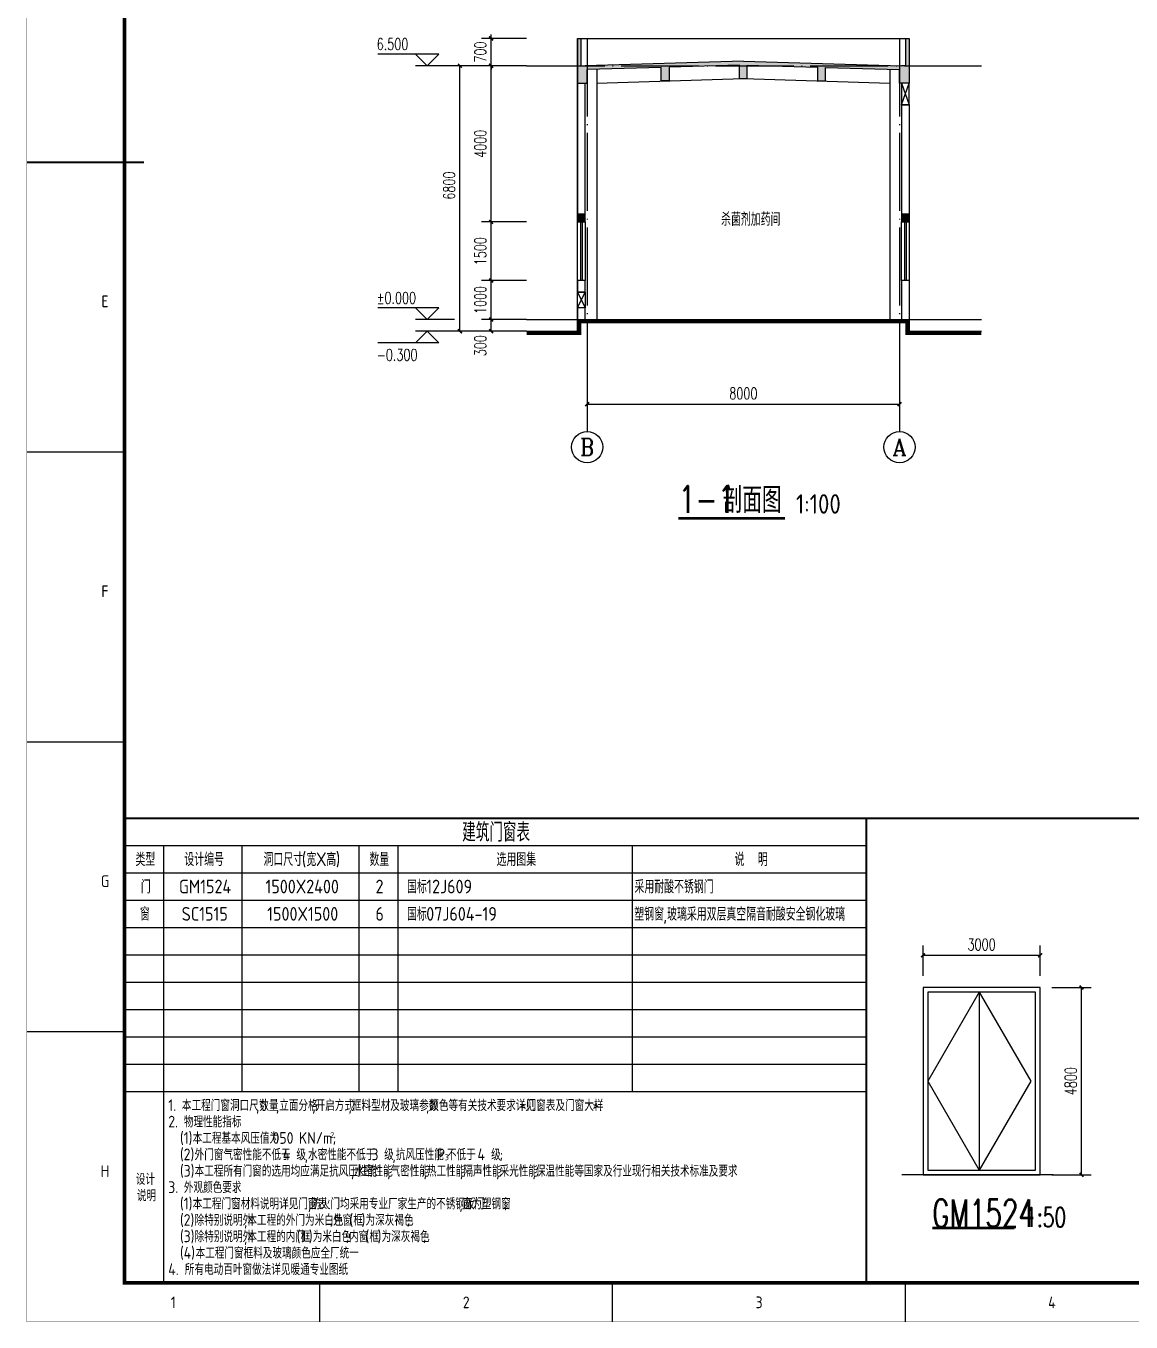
# Model space of a CAD drawing. Extents: x 36816 to 262577, y 14502 to 89811.
# Drawn here: x 157527 to 185829, y 21207 to 54405 of the extents above; entities that cross this region are included whole.
import ezdxf
from ezdxf.enums import TextEntityAlignment as Align

# ---------------------------------------------------------------- set-up
doc = ezdxf.new("R2010")
doc.units = 0
doc.header["$LTSCALE"] = 1000
doc.header["$MEASUREMENT"] = 0
doc.linetypes.add('DOTE', pattern=[2.42, 2, -0.2, 0.02, -0.2])
doc.layers.get('0').update_dxf_attribs({"color": 8})
doc.layers.get('Defpoints').update_dxf_attribs({"color": 8})
for name, color, linetype in [('AXIS', 8, 'Continuous'), ('AXIS_TEXT', 8, 'Continuous'), ('COLUMN', 8, 'Continuous'), ('DIM_ELEV', 8, 'Continuous'), ('DIM_SYMB', 8, 'Continuous'), ('DOTE', 8, 'DOTE'), ('PUB_DIM', 8, 'Continuous'), ('PUB_HATCH', 8, 'Continuous'), ('PUB_TAB', 8, 'Continuous'), ('PUB_TEXT', 8, 'Continuous'), ('WALL', 8, 'Continuous'), ('WINDOW', 8, 'Continuous'), ('门窗', 8, 'Continuous')]:
    doc.layers.add(name, color=color, linetype=linetype)
doc.styles.add('_HZTXT', font='standard.shx', dxfattribs={"width": 0.8, "bigfont": 'haiwenhz.shx'})
doc.styles.add('_TCH_AXIS', font='COMPLEX.shx', dxfattribs={"bigfont": 'gbcbig.shx'})
doc.styles.add('_TCH_DIM', font='simplex.shx', dxfattribs={"bigfont": 'gbcbig.shx'})
doc.styles.add('_TCH_DIM_T3', font='simplex.shx', dxfattribs={"width": 0.705882, "bigfont": 'gbcbig.shx'})
doc.styles.add('COMPLEX', font='COMPLEX')
doc.styles.add('HZ', font='geditxt.shx', dxfattribs={"width": 0.7, "bigfont": 'hzfs_1.shx'})
doc.styles.get("Standard").update_dxf_attribs({"font": 'gbenor.shx', "bigfont": 'gbcbig.shx'})
doc.styles.add('TK', font='GEDITXT.SHX', dxfattribs={"width": 0.85, "height": 3.5, "bigfont": 'DXT.SHX'})
doc.dimstyles.new('_TCH_ARCH&&100', dxfattribs={"dimtxt": 297.5, "dimasz": 100, "dimexe": 250, "dimexo": 300, "dimgap": 126.25, "dimtad": 1, "dimdec": 0, "dimzin": 0, "dimdsep": 46, "dimtxsty": '_TCH_DIM_T3', "dimblk": 'ARCHTICK', "dimcen": 0.09, "dimclrt": 7, "dimazin": 2, "dimtfac": 1, "dimtdec": 0, "dimtix": 1, "dimtmove": 2, "dimatfit": 3, "dimldrblk": 'ARCHTICK', "dimfxl": 0, "dimtolj": 1, "dimtzin": 0, "dimarcsym": 0})

# ---------------------------------------------------------------- blocks, each defined once
blk = doc.blocks.new('GEDI_WK_A11')
at = {"color": 3}
for p, q in [((25, 297), (0, 297)), ((25, 222.75), (0, 222.75)), ((25, 148.5), (0, 148.5)), ((25, 74.25), (0, 74.25)), ((75, 0), (75, 10)), ((150, 0), (150, 10)), ((225, 0), (225, 10))]:
    blk.add_line(p, q, dxfattribs=at)
for points, const_width in [([(0, 0), (1050, 0), (1050, 594), (0, 594)], 0.1), ([(25, 10), (1040, 10), (1040, 584), (25, 584)], 1)]:
    blk.add_lwpolyline(points, close=True, dxfattribs=dict(at, const_width=const_width))
at = {"color": 3, "const_width": 0.5}
blk.add_lwpolyline([(30, 297), (0, 297)], dxfattribs=at)
at = {"color": 3}
for s, p in [('E', (20, 259.88)), ('F', (20, 185.62)), ('G', (20, 111.38)), ('H', (20, 37.12))]:
    blk.add_text(s, height=3, dxfattribs=at).set_placement(p, align=Align.CENTER)
for s, p in [('1', (37.5, 5)), ('2', (112.5, 5)), ('3', (187.5, 5)), ('4', (262.5, 5))]:
    blk.add_text(s, height=3, dxfattribs=at).set_placement(p, align=Align.MIDDLE)
blk = doc.blocks.new('A$C7DF8697A')
blk.add_blockref('GEDI_WK_A11', (0, 0))
at = {"style": 'TK', "width": 0.85}
for tag, height, p in [('PROJECTNAME', 4.75, (985, 44)), ('PHASE', 4, (1027, 44)), ('DRAWINGNAME', 4.75, (995, 31))]:
    blk.add_attdef(tag, text='', height=height, dxfattribs=at).set_placement(p, align=Align.MIDDLE_CENTER)
for tag, p, height in [('APPROVE', (872, 32.75), 3.5), ('DESIGN', (917, 32.75), 3.5), ('REVIEW1', (872, 25.75), 3.5), ('DRAW', (917, 25.75), 3.5), ('REVIEW2', (872, 18.75), 3.5), ('PROPORTION', (917, 18.75), 3.5), ('DRAWINGNUMBER', (967, 18.5), 4), ('CHECK', (872, 11.75), 3.5), ('DATE', (917, 11.75), 3.5), ('VERSION', (1033, 11.75), 3.5)]:
    blk.add_attdef(tag, p, '', height=height, dxfattribs=at)
blk = doc.blocks.new('_ArchTick')
at = {"color": 0, "linetype": 'ByBlock', "const_width": 0.4}
blk.add_lwpolyline([(-0.5, -0.5), (0.5, 0.5)], dxfattribs=at)
blk = doc.blocks.new('*D54')
at = {"layer": 'AXIS', "color": 0, "lineweight": -2, "transparency": 16777216}
for p, q in [((171900, 45720), (171900, 44467)), ((179900, 45720), (179900, 44467)), ((171900, 44717), (179900, 44717))]:
    blk.add_line(p, q, dxfattribs=at)
at = {"layer": 'Defpoints', "color": 0, "transparency": 16777216}
for p in [(171900, 46020), (179900, 46020), (179900, 44717)]:
    blk.add_point(p, dxfattribs=at)
at = {"layer": 'AXIS', "color": 0, "lineweight": -2, "transparency": 16777216, "xscale": 100, "yscale": 100, "zscale": 100, "rotation": 180}
blk.add_blockref('_ArchTick', (171900, 44717), dxfattribs=at)
at = {"layer": 'AXIS', "color": 0, "lineweight": -2, "transparency": 16777216, "xscale": 100, "yscale": 100, "zscale": 100}
blk.add_blockref('_ArchTick', (179900, 44717), dxfattribs=at)
at = {"layer": 'AXIS', "color": 7, "transparency": 16777216, "insert": (175900, 44992), "char_height": 297.5, "attachment_point": 5, "style": '_TCH_DIM_T3'}
blk.add_mtext('\\A1;8000', dxfattribs=at)
blk = doc.blocks.new('*D55')
at = {"layer": 'Defpoints', "color": 0, "transparency": 16777216}
for p in [(168641, 53385), (170350, 53385), (170350, 46585)]:
    blk.add_point(p, dxfattribs=at)
at = {"layer": 'PUB_DIM', "color": 0, "lineweight": -2, "transparency": 16777216}
for p, q in [((170050, 53385), (168391, 53385)), ((168641, 46585), (168641, 53385)), ((170050, 46585), (168391, 46585))]:
    blk.add_line(p, q, dxfattribs=at)
at = {"layer": 'PUB_DIM', "color": 0, "lineweight": -2, "transparency": 16777216, "xscale": 100, "yscale": 100, "zscale": 100}
for p, rotation in [((168641, 53385), 90), ((168641, 46585), 270)]:
    blk.add_blockref('_ArchTick', p, dxfattribs=dict(at, rotation=rotation))
at = {"layer": 'PUB_DIM', "color": 7, "transparency": 16777216, "insert": (168366, 50314), "char_height": 297.5, "attachment_point": 5, "rotation": 90, "style": '_TCH_DIM_T3'}
blk.add_mtext('\\A1;6800', dxfattribs=at)
blk = doc.blocks.new('*D56')
at = {"layer": 'Defpoints', "color": 0, "transparency": 16777216}
for p in [(169441, 54085), (170650, 54085), (170650, 53385)]:
    blk.add_point(p, dxfattribs=at)
at = {"layer": 'PUB_DIM', "color": 0, "lineweight": -2, "transparency": 16777216}
for p, q in [((169441, 54085), (169441, 54185)), ((170350, 54085), (169191, 54085)), ((169441, 53385), (169441, 54085)), ((170350, 53385), (169191, 53385)), ((169441, 53385), (169441, 53285))]:
    blk.add_line(p, q, dxfattribs=at)
at = {"layer": 'PUB_DIM', "color": 0, "lineweight": -2, "transparency": 16777216, "xscale": 100, "yscale": 100, "zscale": 100}
for p, rotation in [((169441, 54085), 270), ((169441, 53385), 90)]:
    blk.add_blockref('_ArchTick', p, dxfattribs=dict(at, rotation=rotation))
at = {"layer": 'PUB_DIM', "color": 7, "transparency": 16777216, "insert": (169166, 53735), "char_height": 297.5, "attachment_point": 5, "rotation": 90, "style": '_TCH_DIM_T3'}
blk.add_mtext('\\A1;700', dxfattribs=at)
blk = doc.blocks.new('*D57')
at = {"layer": 'Defpoints', "color": 0, "transparency": 16777216}
for p in [(169441, 53385), (170650, 53385), (170650, 49385)]:
    blk.add_point(p, dxfattribs=at)
at = {"layer": 'PUB_DIM', "color": 0, "lineweight": -2, "transparency": 16777216}
for p, q in [((170350, 53385), (169191, 53385)), ((169441, 49385), (169441, 53385)), ((170350, 49385), (169191, 49385))]:
    blk.add_line(p, q, dxfattribs=at)
at = {"layer": 'PUB_DIM', "color": 0, "lineweight": -2, "transparency": 16777216, "xscale": 100, "yscale": 100, "zscale": 100}
for p, rotation in [((169441, 53385), 90), ((169441, 49385), 270)]:
    blk.add_blockref('_ArchTick', p, dxfattribs=dict(at, rotation=rotation))
at = {"layer": 'PUB_DIM', "color": 7, "transparency": 16777216, "insert": (169166, 51385), "char_height": 297.5, "attachment_point": 5, "rotation": 90, "style": '_TCH_DIM_T3'}
blk.add_mtext('\\A1;4000', dxfattribs=at)
blk = doc.blocks.new('*D58')
at = {"layer": 'Defpoints', "color": 0, "transparency": 16777216}
for p in [(169441, 49385), (170650, 49385), (170650, 47885)]:
    blk.add_point(p, dxfattribs=at)
at = {"layer": 'PUB_DIM', "color": 0, "lineweight": -2, "transparency": 16777216}
for p, q in [((170350, 49385), (169191, 49385)), ((169441, 47885), (169441, 49385)), ((170350, 47885), (169191, 47885))]:
    blk.add_line(p, q, dxfattribs=at)
at = {"layer": 'PUB_DIM', "color": 0, "lineweight": -2, "transparency": 16777216, "xscale": 100, "yscale": 100, "zscale": 100}
for p, rotation in [((169441, 49385), 90), ((169441, 47885), 270)]:
    blk.add_blockref('_ArchTick', p, dxfattribs=dict(at, rotation=rotation))
at = {"layer": 'PUB_DIM', "color": 7, "transparency": 16777216, "insert": (169166, 48635), "char_height": 297.5, "attachment_point": 5, "rotation": 90, "style": '_TCH_DIM_T3'}
blk.add_mtext('\\A1;1500', dxfattribs=at)
blk = doc.blocks.new('*D59')
at = {"layer": 'Defpoints', "color": 0, "transparency": 16777216}
for p in [(169441, 47885), (170650, 47885), (170650, 46885)]:
    blk.add_point(p, dxfattribs=at)
at = {"layer": 'PUB_DIM', "color": 0, "lineweight": -2, "transparency": 16777216}
for p, q in [((170350, 47885), (169191, 47885)), ((169441, 46885), (169441, 47885)), ((170350, 46885), (169191, 46885))]:
    blk.add_line(p, q, dxfattribs=at)
at = {"layer": 'PUB_DIM', "color": 0, "lineweight": -2, "transparency": 16777216, "xscale": 100, "yscale": 100, "zscale": 100}
for p, rotation in [((169441, 47885), 90), ((169441, 46885), 270)]:
    blk.add_blockref('_ArchTick', p, dxfattribs=dict(at, rotation=rotation))
at = {"layer": 'PUB_DIM', "color": 7, "transparency": 16777216, "insert": (169166, 47385), "char_height": 297.5, "attachment_point": 5, "rotation": 90, "style": '_TCH_DIM_T3'}
blk.add_mtext('\\A1;1000', dxfattribs=at)
blk = doc.blocks.new('*D60')
at = {"layer": 'Defpoints', "color": 0, "transparency": 16777216}
for p in [(169441, 46885), (170650, 46885), (170650, 46585)]:
    blk.add_point(p, dxfattribs=at)
at = {"layer": 'PUB_DIM', "color": 0, "lineweight": -2, "transparency": 16777216}
for p, q in [((170350, 46885), (169191, 46885)), ((169441, 46585), (169441, 46885)), ((170350, 46585), (169191, 46585))]:
    blk.add_line(p, q, dxfattribs=at)
at = {"layer": 'PUB_DIM', "color": 0, "lineweight": -2, "transparency": 16777216, "xscale": 100, "yscale": 100, "zscale": 100}
for p, rotation in [((169441, 46885), 90), ((169441, 46585), 270)]:
    blk.add_blockref('_ArchTick', p, dxfattribs=dict(at, rotation=rotation))
at = {"layer": 'PUB_DIM', "color": 7, "transparency": 16777216, "insert": (169166, 46215), "char_height": 297.5, "attachment_point": 5, "rotation": 90, "style": '_TCH_DIM_T3'}
blk.add_mtext('\\A1;300', dxfattribs=at)
blk = doc.blocks.new('*D174')
at = {"layer": 'Defpoints', "color": 0, "transparency": 16777216}
for p in [(183501, 29777), (184560, 29777), (183501, 24977)]:
    blk.add_point(p, dxfattribs=at)
at = {"layer": 'PUB_DIM', "color": 0, "lineweight": -2, "transparency": 16777216}
for p, q in [((183801, 29777), (184810, 29777)), ((184560, 24977), (184560, 29777)), ((183801, 24977), (184810, 24977))]:
    blk.add_line(p, q, dxfattribs=at)
at = {"layer": 'PUB_DIM', "color": 0, "lineweight": -2, "transparency": 16777216, "xscale": 100, "yscale": 100, "zscale": 100}
for p, rotation in [((184560, 29777), 90), ((184560, 24977), 270)]:
    blk.add_blockref('_ArchTick', p, dxfattribs=dict(at, rotation=rotation))
at = {"layer": 'PUB_DIM', "color": 7, "transparency": 16777216, "insert": (184285, 27377), "char_height": 297.5, "attachment_point": 5, "rotation": 90, "style": '_TCH_DIM_T3'}
blk.add_mtext('\\A1;4800', dxfattribs=at)
blk = doc.blocks.new('*D175')
at = {"layer": 'Defpoints', "color": 0, "transparency": 16777216}
for p in [(183501, 30601), (180501, 29777), (183501, 29777)]:
    blk.add_point(p, dxfattribs=at)
at = {"layer": 'PUB_DIM', "color": 0, "lineweight": -2, "transparency": 16777216}
for p, q in [((180501, 30077), (180501, 30851)), ((180501, 30601), (183501, 30601)), ((183501, 30077), (183501, 30851))]:
    blk.add_line(p, q, dxfattribs=at)
at = {"layer": 'PUB_DIM', "color": 0, "lineweight": -2, "transparency": 16777216, "xscale": 100, "yscale": 100, "zscale": 100, "rotation": 180}
blk.add_blockref('_ArchTick', (180501, 30601), dxfattribs=at)
at = {"layer": 'PUB_DIM', "color": 0, "lineweight": -2, "transparency": 16777216, "xscale": 100, "yscale": 100, "zscale": 100}
blk.add_blockref('_ArchTick', (183501, 30601), dxfattribs=at)
at = {"layer": 'PUB_DIM', "color": 7, "transparency": 16777216, "insert": (182001, 30876), "char_height": 297.5, "attachment_point": 5, "style": '_TCH_DIM_T3'}
blk.add_mtext('\\A1;3000', dxfattribs=at)
blk = doc.blocks.new('_AXISO')
blk.add_circle((0, 0), 0.5)
at = {"layer": 'AXIS_TEXT', "style": 'COMPLEX', "width": 1.041667}
blk.add_attdef('A', text='', height=0.56, dxfattribs=at).set_placement((-0.25, -0.28), (0.25, -0.28), align=Align.FIT)
blk = doc.blocks.new('_FZH')
blk.add_lwpolyline([(-0.5, -0.5), (0.5, -0.5), (0.5, 0.5), (-0.5, 0.5)], close=True)
at = {"layer": 'PUB_HATCH'}
blk.add_solid([(-0.5, -0.5), (0.5, -0.5), (-0.5, 0.5), (0.5, 0.5)], dxfattribs=at)

msp = doc.modelspace()

# ---------------------------------------------------------------- hatches: boundary and pattern name
h = msp.add_hatch(color=8)
h.paths.add_polyline_path([(171649.9, 53385.1), (171749.9, 53385.1), (171749.9, 54085.1), (171649.9, 54085.1)])
h.paths.add_polyline_path([(171649.9, 52935.1), (171899.9, 52935.1), (171899.9, 53385.1), (171649.9, 53385.1)])
h.paths.add_polyline_path([(173798.1, 53342.4), (173798.1, 52998.3), (173998.1, 52998.3), (173998.1, 53348.3), (175247.9, 53385.1), (171899.9, 53385.1), (171899.9, 53286.5)])
h.paths.add_polyline_path([(171899.9, 53386.6), (171899.9, 53385.1), (175247.9, 53385.1), (175799.9, 53401.3), (175799.9, 53385.1), (175999.9, 53385.1), (175999.9, 53401.3), (176552, 53385.1), (179899.9, 53385.1), (179899.9, 53386.6), (175899.9, 53505.1)])
h.paths.add_polyline_path([(175799.9, 53055.1), (175999.9, 53055.1), (175999.9, 53385.1), (175799.9, 53385.1)])
h.paths.add_polyline_path([(177801.8, 52998.3), (178001.8, 52998.3), (178001.8, 53342.4), (179899.9, 53286.5), (179899.9, 53385.1), (176552, 53385.1), (177801.8, 53348.3)])
h.paths.add_polyline_path([(180149.9, 53385.1), (179899.9, 53385.1), (179899.9, 52935.1), (180149.9, 52935.1)])
h.paths.add_polyline_path([(180049.9, 53385.1), (180149.9, 53385.1), (180149.9, 54085.1), (180049.9, 54085.1)])

# ---------------------------------------------------------------- linework, layer by layer
at = {"color": 8}
msp.add_line((171749.9, 54085.1), (180049.9, 54085.1), dxfattribs=at)
at = {"color": 4}
for p, q in [((172149.9, 53293.9), (172149.9, 46885.1)), ((179649.9, 53293.9), (179649.9, 46885.1))]:
    msp.add_line(p, q, dxfattribs=at)
at = {"color": 6}
for p, q in [((179952.1, 52385.1), (180149.9, 52935.1)), ((179952.1, 52935.1), (180149.9, 52385.1)), ((171649.9, 47185.1), (171849.9, 47585.1)), ((171649.9, 47585.1), (171849.9, 47185.1))]:
    msp.add_line(p, q, dxfattribs=at)
at = {"color": 4}
msp.add_lwpolyline([(172149.9, 52935.1), (175899.9, 53055.1), (179649.9, 52935.1)], dxfattribs=at)
at = {"color": 6}
for points in [[(179952.1, 52385.1), (180149.9, 52385.1), (180149.9, 52935.1), (179952.1, 52935.1)], [(171649.9, 47585.1), (171849.9, 47585.1), (171849.9, 47185.1), (171649.9, 47185.1)]]:
    msp.add_lwpolyline(points, close=True, dxfattribs=at)
at = {"const_width": 100}
msp.add_lwpolyline([(170349.9, 46535.1), (171699.9, 46535.1), (171699.9, 46835.1), (180099.9, 46835.1), (180099.9, 46535.1), (181996.9, 46535.1)], dxfattribs=at)
msp.add_lwpolyline([(170349.9, 46585.1), (171649.9, 46585.1), (171649.9, 46885.1), (180149.9, 46885.1), (180149.9, 46585.1), (181996.9, 46585.1)])
at = {"layer": 'AXIS'}
for p, q in [((171899.9, 46020), (171899.9, 44017)), ((179899.9, 46020), (179899.9, 44017))]:
    msp.add_line(p, q, dxfattribs=at)
at = {"layer": 'DIM_ELEV'}
for p, q in [((168105.4, 53685.1), (166540.4, 53685.1)), ((167805.4, 53385.1), (167505.4, 53685.1)), ((167805.4, 53385.1), (168105.4, 53685.1)), ((168505.4, 53385.1), (167505.4, 53385.1)), ((168105.4, 47185.1), (166540.4, 47185.1)), ((167805.4, 46885.1), (167505.4, 47185.1)), ((167805.4, 46885.1), (168105.4, 47185.1)), ((168505.4, 46885.1), (167505.4, 46885.1)), ((167805.4, 46585.1), (167505.4, 46285.1)), ((168505.4, 46585.1), (167505.4, 46585.1)), ((167805.4, 46585.1), (168105.4, 46285.1)), ((168105.4, 46285.1), (166540.4, 46285.1))]:
    msp.add_line(p, q, dxfattribs=at)
at = {"layer": 'DIM_SYMB', "const_width": 70}
for points in [[(174236.8, 41789.7), (176966.3, 41789.7)], [(180736.5, 23619.7), (182836.5, 23619.7)]]:
    msp.add_lwpolyline(points, dxfattribs=at)
at = {"layer": 'DOTE'}
for p, q in [((171899.9, 54085.1), (171899.9, 46020)), ((179899.9, 54085.1), (179899.9, 46020)), ((170349.9, 53385.1), (181996.9, 53385.1)), ((170349.9, 46885.1), (181996.9, 46885.1))]:
    msp.add_line(p, q, dxfattribs=at)
at = {"layer": 'PUB_TAB', "color": 4, "const_width": 50}
msp.add_lwpolyline([(160052.4, 22212.3), (179052.4, 22212.3), (179052.4, 34112.3), (160052.4, 34112.3)], close=True, dxfattribs=at)
msp.add_lwpolyline([(179052.4, 34112.3), (192065.3, 34112.3), (192065.3, 22212.3)], dxfattribs=at)
at = {"layer": 'PUB_TAB', "color": 4}
for points in [[(160052.4, 33412.3), (179052.4, 33412.3)], [(161052.4, 33412.3), (161052.4, 22212.3)], [(163052.4, 33412.3), (163052.4, 27112.3)], [(166052.4, 33412.3), (166052.4, 27112.3)], [(167052.4, 33412.3), (167052.4, 27112.3)], [(173052.4, 33412.3), (173052.4, 27112.3)], [(160052.4, 32712.3), (179052.4, 32712.3)], [(160052.4, 32012.3), (179052.4, 32012.3)], [(160052.4, 31312.3), (179052.4, 31312.3)], [(160052.4, 30612.3), (179052.4, 30612.3)], [(160052.4, 29912.3), (179052.4, 29912.3)], [(160052.4, 29212.3), (179052.4, 29212.3)], [(160052.4, 28512.3), (179052.4, 28512.3)], [(160052.4, 27812.3), (179052.4, 27812.3)], [(160052.4, 27112.3), (179052.4, 27112.3)]]:
    msp.add_lwpolyline(points, dxfattribs=at)
at = {"layer": 'WALL'}
for p, q in [((171649.9, 54085.1), (171649.9, 49385.1)), ((171649.9, 49385.1), (171649.9, 54085.1)), ((171649.9, 54085.1), (171749.9, 54085.1)), ((171749.9, 53385.1), (171749.9, 54085.1)), ((180049.9, 54085.1), (180149.9, 54085.1)), ((180049.9, 54085.1), (180049.9, 53385.1)), ((180149.9, 54085.1), (180149.9, 52935.1)), ((180149.9, 54085.1), (180149.9, 52935.1)), ((175899.9, 53505.1), (171849.9, 53385.1)), ((175899.9, 53505.1), (179949.9, 53385.1)), ((171749.9, 53385.1), (171849.9, 53385.1)), ((173798.1, 53342.4), (171899.9, 53286.5)), ((175799.9, 53401.3), (173998.1, 53348.3)), ((175799.9, 53055.1), (175799.9, 53401.3)), ((175999.9, 53401.3), (177801.8, 53348.3)), ((178001.8, 53342.4), (179899.9, 53286.5)), ((180049.9, 53385.1), (179949.9, 53385.1)), ((171849.9, 49385.1), (171849.9, 52935.1)), ((179949.9, 52385.1), (179949.9, 49385.1)), ((180149.9, 52385.1), (180149.9, 49385.1)), ((180149.9, 52385.1), (180149.9, 49385.1)), ((171649.9, 47885.1), (171649.9, 47585.1)), ((171649.9, 47585.1), (171649.9, 47885.1)), ((171849.9, 47585.1), (171849.9, 47885.1)), ((179949.9, 47885.1), (179949.9, 46835.1)), ((180149.9, 47885.1), (180149.9, 46510.1)), ((180149.9, 47885.1), (180149.9, 46585.1)), ((171849.9, 47585.1), (171649.9, 47585.1)), ((171649.9, 47185.1), (171649.9, 46510.1)), ((171649.9, 46585.1), (171649.9, 47185.1)), ((171849.9, 47185.1), (171649.9, 47185.1)), ((171849.9, 46835.1), (171849.9, 47185.1)), ((183830.8, 24977), (179957.6, 24977))]:
    msp.add_line(p, q, dxfattribs=at)
at = {"layer": 'WALL', "color": 8}
for p, q in [((181941.4, 29657), (180621.4, 27377)), ((181941.4, 29657), (183261.4, 27377)), ((180621.4, 27377), (181941.4, 25097)), ((183261.4, 27377), (181941.4, 25097))]:
    msp.add_line(p, q, dxfattribs=at)
at = {"layer": 'WALL'}
for points in [[(171649.9, 52935.1), (171899.9, 52935.1), (171899.9, 53286.5)], [(173998.1, 53348.3), (173998.1, 52998.3), (173798.1, 52998.3), (173798.1, 53342.4)], [(175799.9, 53055.1), (175999.9, 53055.1), (175999.9, 53401.3)], [(177801.8, 53348.3), (177801.8, 52998.3), (178001.8, 52998.3), (178001.8, 53342.4)], [(180149.9, 52935.1), (179899.9, 52935.1), (179899.9, 53286.5)], [(180149.9, 52385.1), (179949.9, 52385.1)]]:
    msp.add_lwpolyline(points, dxfattribs=at)
at = {"layer": 'WINDOW'}
for p, q in [((171729.9, 49385.1), (171729.9, 47885.1)), ((171769.9, 49385.1), (171769.9, 47885.1)), ((180029.9, 49385.1), (180029.9, 47885.1)), ((180069.9, 49385.1), (180069.9, 47885.1))]:
    msp.add_line(p, q, dxfattribs=at)
for points in [[(171649.9, 49385.1), (171849.9, 49385.1), (171849.9, 47885.1), (171649.9, 47885.1)], [(179949.9, 49385.1), (180149.9, 49385.1), (180149.9, 47885.1), (179949.9, 47885.1)]]:
    msp.add_lwpolyline(points, close=True, dxfattribs=at)
at = {"layer": '门窗', "color": 4}
msp.add_line((181941.4, 29657), (181941.4, 25097), dxfattribs=at)
msp.add_lwpolyline([(180501.4, 24977), (183501.4, 24977), (183501.4, 29777), (180501.4, 29777)], close=True, dxfattribs=at)
for points in [[(181941.4, 29657), (180621.4, 29657), (180621.4, 25097), (181941.4, 25097)], [(180621.4, 25097), (183381.4, 25097), (183381.4, 29657), (180621.4, 29657)]]:
    msp.add_lwpolyline(points, dxfattribs=at)

# ---------------------------------------------------------------- block references
at = {"xscale": 100, "yscale": 100, "zscale": 100}
msp.add_blockref('A$C7DF8697A', (157552.4, 21212.3), dxfattribs=at)
at = {"layer": 'AXIS'}
ref = msp.add_blockref('_AXISO', (171899.9, 43617), dxfattribs=dict(at, xscale=800, yscale=800, zscale=800))
ref.add_attrib('A', 'B', dxfattribs={"layer": 'AXIS_TEXT', "height": 435.3, "style": '_TCH_AXIS'}).set_placement((171723.8, 43399.3), (172076.1, 43399.3), align=Align.FIT)
ref = msp.add_blockref('_AXISO', (179899.9, 43617), dxfattribs=dict(at, xscale=800, yscale=800, zscale=800))
ref.add_attrib('A', 'A', dxfattribs={"layer": 'AXIS_TEXT', "height": 425.2, "style": '_TCH_AXIS'}).set_placement((179717.7, 43404.4), (180082.2, 43404.4), align=Align.FIT)
at = {"layer": 'COLUMN', "xscale": 200, "yscale": 200, "zscale": 200}
for p in [(171749.9, 49485.1), (180049.9, 49485.1)]:
    msp.add_blockref('_FZH', p, dxfattribs=at)

# ---------------------------------------------------------------- texts
at = {"layer": 'PUB_TAB', "color": 7}
for s, height, p in [('建筑门窗表', 482.27, (168701.4, 33512.3)), ('类型', 337.59, (160332.7, 32887.3)), ('设计编号', 337.59, (161585.1, 32887.3)), ('洞口尺寸', 337.59, (163611.1, 32887.3)), ('(', 350, (164594.1, 32887.3)), ('宽', 337.6, (164710.7, 32887.3)), ('X', 350, (164956.5, 32887.3)), ('高', 337.6, (165219, 32887.3)), (')', 350, (165464.7, 32887.3)), ('数量', 337.59, (166325.3, 32887.3)), ('选用图集', 337.59, (169579.6, 32887.3)), ('说', 337.6, (175674.5, 32887.3)), ('明', 337.6, (176270.2, 32887.3)), ('1.', 300, (161172.4, 26612.3)), ('本工程门窗洞口尺寸', 289.36, (161522.4, 26612.3)), ('数量', 289.36, (163505.7, 26612.3)), ('立面分格', 289.36, (164014.5, 26612.3)), ('开启方式', 289.36, (164944.5, 26612.3)), ('框料型材及玻璃参数', 289.36, (165874.6, 26612.3)), ('颜色等有关技术要求详见', 289.362, (167857.8, 26612.3)), ('门窗表及门窗大样', 289.36, (170349.8, 26612.3)), (',', 300, (163418.2, 26612.3)), (',', 300, (163927, 26612.3)), (',', 300, (164857, 26612.3)), (',', 300, (165787.1, 26612.3)), (',', 300, (167770.3, 26612.3)), ('<', 300, (170174.8, 26612.3)), ('>.', 300, (172034.9, 26612.3)), ('2.', 300, (161172.4, 26192.3)), ('物理性能指标', 289.36, (161572.4, 26192.3)), (':', 300, (162836.3, 26192.3)), ('(1)', 300, (161472.4, 25772.3)), ('本工程基本风压值为', 289.36, (161797.4, 25772.3)), ('050', 300, (163843.2, 25772.3)), ('KN/m', 300, (164518.2, 25772.3)), ('2', 150, (165319.4, 25922.3)), (';', 300, (165380.1, 25772.3)), ('(2)', 300, (161472.4, 25352.3)), ('外门窗气密性能不低于', 289.36, (161847.4, 25352.3)), ('4', 300, (164103.8, 25352.3)), ('级', 289.4, (164453.8, 25352.3)), ('水密性能不低于', 289.36, (164752, 25352.3)), ('3', 300, (166376.4, 25352.3)), ('级', 289.4, (166701.4, 25352.3)), ('抗风压性能', 289.36, (166999.6, 25352.3)), ('P', 300, (168052.7, 25352.3)), ('不低于', 289.36, (168307.9, 25352.3)), ('4', 300, (169089.8, 25352.3)), ('级', 289.4, (169439.8, 25352.3)), ('(3)', 300, (161472.4, 24932.3)), ('本工程所有门窗的选用均应满足抗风压性能', 289.362, (161847.4, 24932.3)), (',', 300, (164664.5, 25352.3)), ('水密性能', 289.36, (165937.1, 24932.3)), ('气密性能', 289.36, (166867.1, 24932.3)), (',', 300, (166912.1, 25352.3)), ('热工性能', 289.36, (167797.2, 24932.3)), ('3', 150, (168252.7, 25352.3)), ('隔声性能', 289.36, (168727.2, 24932.3)), ('采光性能', 289.36, (169657.3, 24932.3)), (';', 300, (169650.5, 25352.3)), ('保温性能等国家及行业现行相关技术标准及要求', 289.362, (170587.3, 24932.3)), ('设计', 289.36, (160341.8, 24722.3)), (',', 300, (165849.6, 24932.3)), (',', 300, (166779.6, 24932.3)), (',', 300, (167709.7, 24932.3)), (',', 300, (168639.7, 24932.3)), (',', 300, (169569.8, 24932.3)), (',', 300, (170499.8, 24932.3)), ('.', 300, (175010.7, 24932.3)), ('说明', 289.36, (160368.9, 24302.3)), ('3.', 300, (161172.4, 24512.3)), ('外观颜色要求', 289.36, (161572.4, 24512.3)), (':', 300, (162836.3, 24512.3)), ('(1)', 300, (161472.4, 24092.3)), ('本工程门窗材料说明详见门窗表', 289.362, (161797.4, 24092.3)), ('防火门均采用专业厂家生产的不锈钢板门', 289.362, (164833.9, 24092.3)), ('窗为塑钢窗', 289.36, (168712.9, 24092.3)), (';', 300, (169766, 24092.3)), ('(2)', 300, (161472.4, 23672.3)), ('除特别说明外', 289.36, (161847.4, 23672.3)), ('本工程的外门为米白色', 289.36, (163198.8, 23672.3)), (',', 300, (164746.4, 24092.3)), ('外窗', 289.36, (165392.6, 23672.3)), ('(', 300, (165813.9, 23672.3)), ('框', 289.4, (165913.9, 23672.3)), (')', 300, (166124.6, 23672.3)), ('为深灰褐色', 289.36, (166224.6, 23672.3)), (',', 300, (168625.4, 24092.3)), ('(3)', 300, (161472.4, 23252.3)), ('除特别说明外', 289.36, (161847.4, 23252.3)), (',', 300, (163111.3, 23672.3)), ('本工程的内门', 289.36, (163198.8, 23252.3)), ('(', 300, (164462.6, 23252.3)), ('框', 289.4, (164562.6, 23252.3)), (')', 300, (164773.2, 23252.3)), ('为米白色', 289.36, (164873.2, 23252.3)), (';', 300, (165305.1, 23672.3)), ('内窗', 289.36, (165803.3, 23252.3)), ('(', 300, (166224.6, 23252.3)), ('框', 289.4, (166324.6, 23252.3)), (')', 300, (166535.2, 23252.3)), ('为深灰褐色', 289.36, (166635.2, 23252.3)), (';', 300, (167277.7, 23672.3)), (',', 300, (163111.3, 23252.3)), (';', 300, (165715.8, 23252.3)), (';', 300, (167688.4, 23252.3)), ('(4)', 300, (161472.4, 22832.3)), ('本工程门窗框料及玻璃颜色应全厂统一', 289.362, (161872.4, 22832.3)), ('4.', 300, (161172.4, 22412.3)), ('所有电动百叶窗做法详见暖通专业图纸', 289.362, (161597.4, 22412.3)), ('.', 300, (165453.3, 22832.3)), ('.', 300, (165178.3, 22412.3))]:
    msp.add_text(s, height=height, dxfattribs=at).set_placement(p)
at = {"layer": 'PUB_TAB', "color": 3}
for s, height, p in [('门', 337.6, (160470.5, 32187.3)), ('GM1524', 350, (161447, 32187.3)), ('1500X2400', 350, (163662.7, 32187.3)), ('2', 350, (166481.6, 32187.3)), ('国标', 337.59, (167288.9, 32187.3)), ('12J609', 350, (167780.4, 32187.3)), ('采用耐酸不锈钢门', 337.59, (173112.6, 32187.3)), ('窗', 337.6, (160450, 31487.3)), ('SC1515', 350, (161515.6, 31487.3)), ('1500X1500', 350, (163706.5, 31487.3)), ('6', 350, (166478.1, 31487.3)), ('国标', 337.59, (167287.2, 31487.3)), ('07J604-19', 350, (167778.7, 31487.3)), ('塑钢窗', 337.59, (173107.8, 31487.3)), ('玻璃采用双层真空隔音耐酸安全钢化玻璃', 337.589, (173947.1, 31487.3)), (',', 350, (173845, 31487.3))]:
    msp.add_text(s, height=height, dxfattribs=at).set_placement(p)
at = {"layer": 'PUB_TEXT'}
for s, height, style, width, p in [('6.500', 297.5, '_TCH_DIM', 0.705882, (166510.4, 53790.1)), ('%%P0.000', 297.5, '_TCH_DIM', 0.705882, (166510.4, 47290.1)), ('-0.300', 297.5, '_TCH_DIM', 0.705882, (166510.4, 45830.1)), ('1-1', 700, '_HZTXT', 0.8, (174236.8, 41929.7)), ('剖面图', 661.42, '_HZTXT', 0.8, (175371.2, 41929.7)), ('GM1524', 700, 'HZ', 0.7, (180736.5, 23643.1)), ('1:50', 500, 'HZ', 0.7, (183116.5, 23643.1))]:
    msp.add_text(s, height=height, dxfattribs=dict(at, style=style, width=width)).set_placement(p)
for s, height, p in [('杀菌剂加药间', 337.59, (175329.8, 49284.4, 337350.9)), ('1:100', 500, (177246.3, 41911.8))]:
    msp.add_text(s, height=height, dxfattribs=at).set_placement(p)

# ---------------------------------------------------------------- dimensions: what is measured, and where the dimension line sits
at = {"layer": 'AXIS'}
dim = msp.add_aligned_dim(p1=(171899.9, 46020), p2=(179899.9, 46020), distance=-1303, dimstyle='_TCH_ARCH&&100', dxfattribs=at)
dim.commit()
dim.dimension.update_dxf_attribs({"geometry": '*D54', "text_midpoint": (175899.9, 44992)})
at = {"layer": 'PUB_DIM'}
for p1, p2, distance, picture, middle in [((170649.9, 53385.1), (170649.9, 54085.1), 1209.4, '*D56', (169165.5, 53735.1)), ((170649.9, 49385.1), (170649.9, 53385.1), 1209.4, '*D57', (169165.5, 51385.1)), ((170649.9, 47885.1), (170649.9, 49385.1), 1209.4, '*D58', (169165.5, 48635.1)), ((170649.9, 46885.1), (170649.9, 47885.1), 1209.4, '*D59', (169165.5, 47385.1)), ((180501.4, 29777), (183501.4, 29777), 823.8, '*D175', (182001.4, 30875.8)), ((183501.4, 24977), (183501.4, 29777), -1058.1, '*D174', (184284.6, 27377))]:
    dim = msp.add_aligned_dim(p1=p1, p2=p2, distance=distance, dimstyle='_TCH_ARCH&&100', dxfattribs=at)
    dim.commit()
    dim.dimension.update_dxf_attribs({"geometry": picture, "text_midpoint": middle})
for base, p1, p2, picture, middle in [((168640.5, 53385.1), (170349.9, 46585.1), (170349.9, 53385.1), '*D55', (168365.5, 50314.5)), ((169440.5, 46885.1), (170649.9, 46585.1), (170649.9, 46885.1), '*D60', (169165.5, 46215.1))]:
    dim = msp.add_linear_dim(base=base, p1=p1, p2=p2, angle=90, dimstyle='_TCH_ARCH&&100', dxfattribs=at)
    dim.commit()
    dim.dimension.update_dxf_attribs({"geometry": picture, "text_midpoint": middle, "dimtype": 129})

doc.saveas('drawing.dxf')
